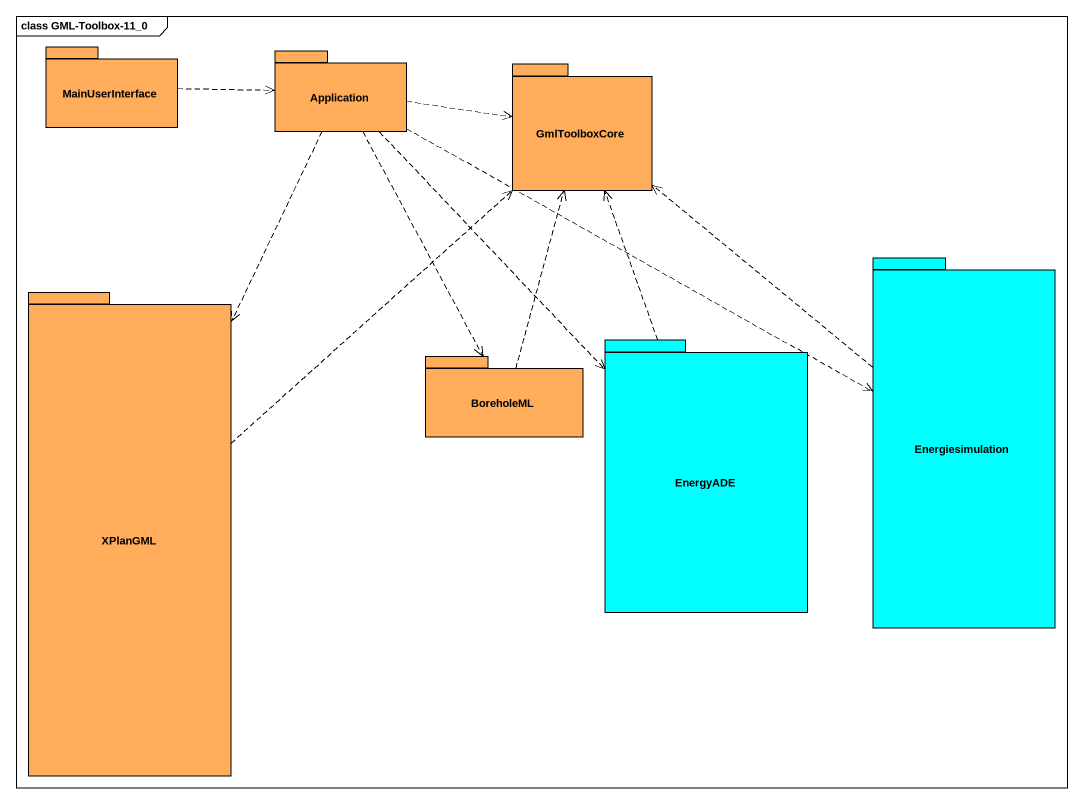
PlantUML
@startuml
mainframe class GML-Toolbox-11_0
package MainUserInterface #FFAD5B {
}
package Application #FFAD5B {
}
package GmlToolboxCore #FFAD5B {
}
package Energiesimulation #00FFFF {
}
package XPlanGML #FFAD5B {
}
package BoreholeML #FFAD5B {
}
package EnergyADE #00FFFF {
}
MainUserInterface .right.> Application
Application .right.> GmlToolboxCore
Application .right.> Energiesimulation
Application ..> XPlanGML
Application ..> BoreholeML
Application ..> EnergyADE
Energiesimulation .up.> GmlToolboxCore
XPlanGML .up.> GmlToolboxCore
BoreholeML .up.> GmlToolboxCore
EnergyADE .up.> GmlToolboxCore
@enduml
